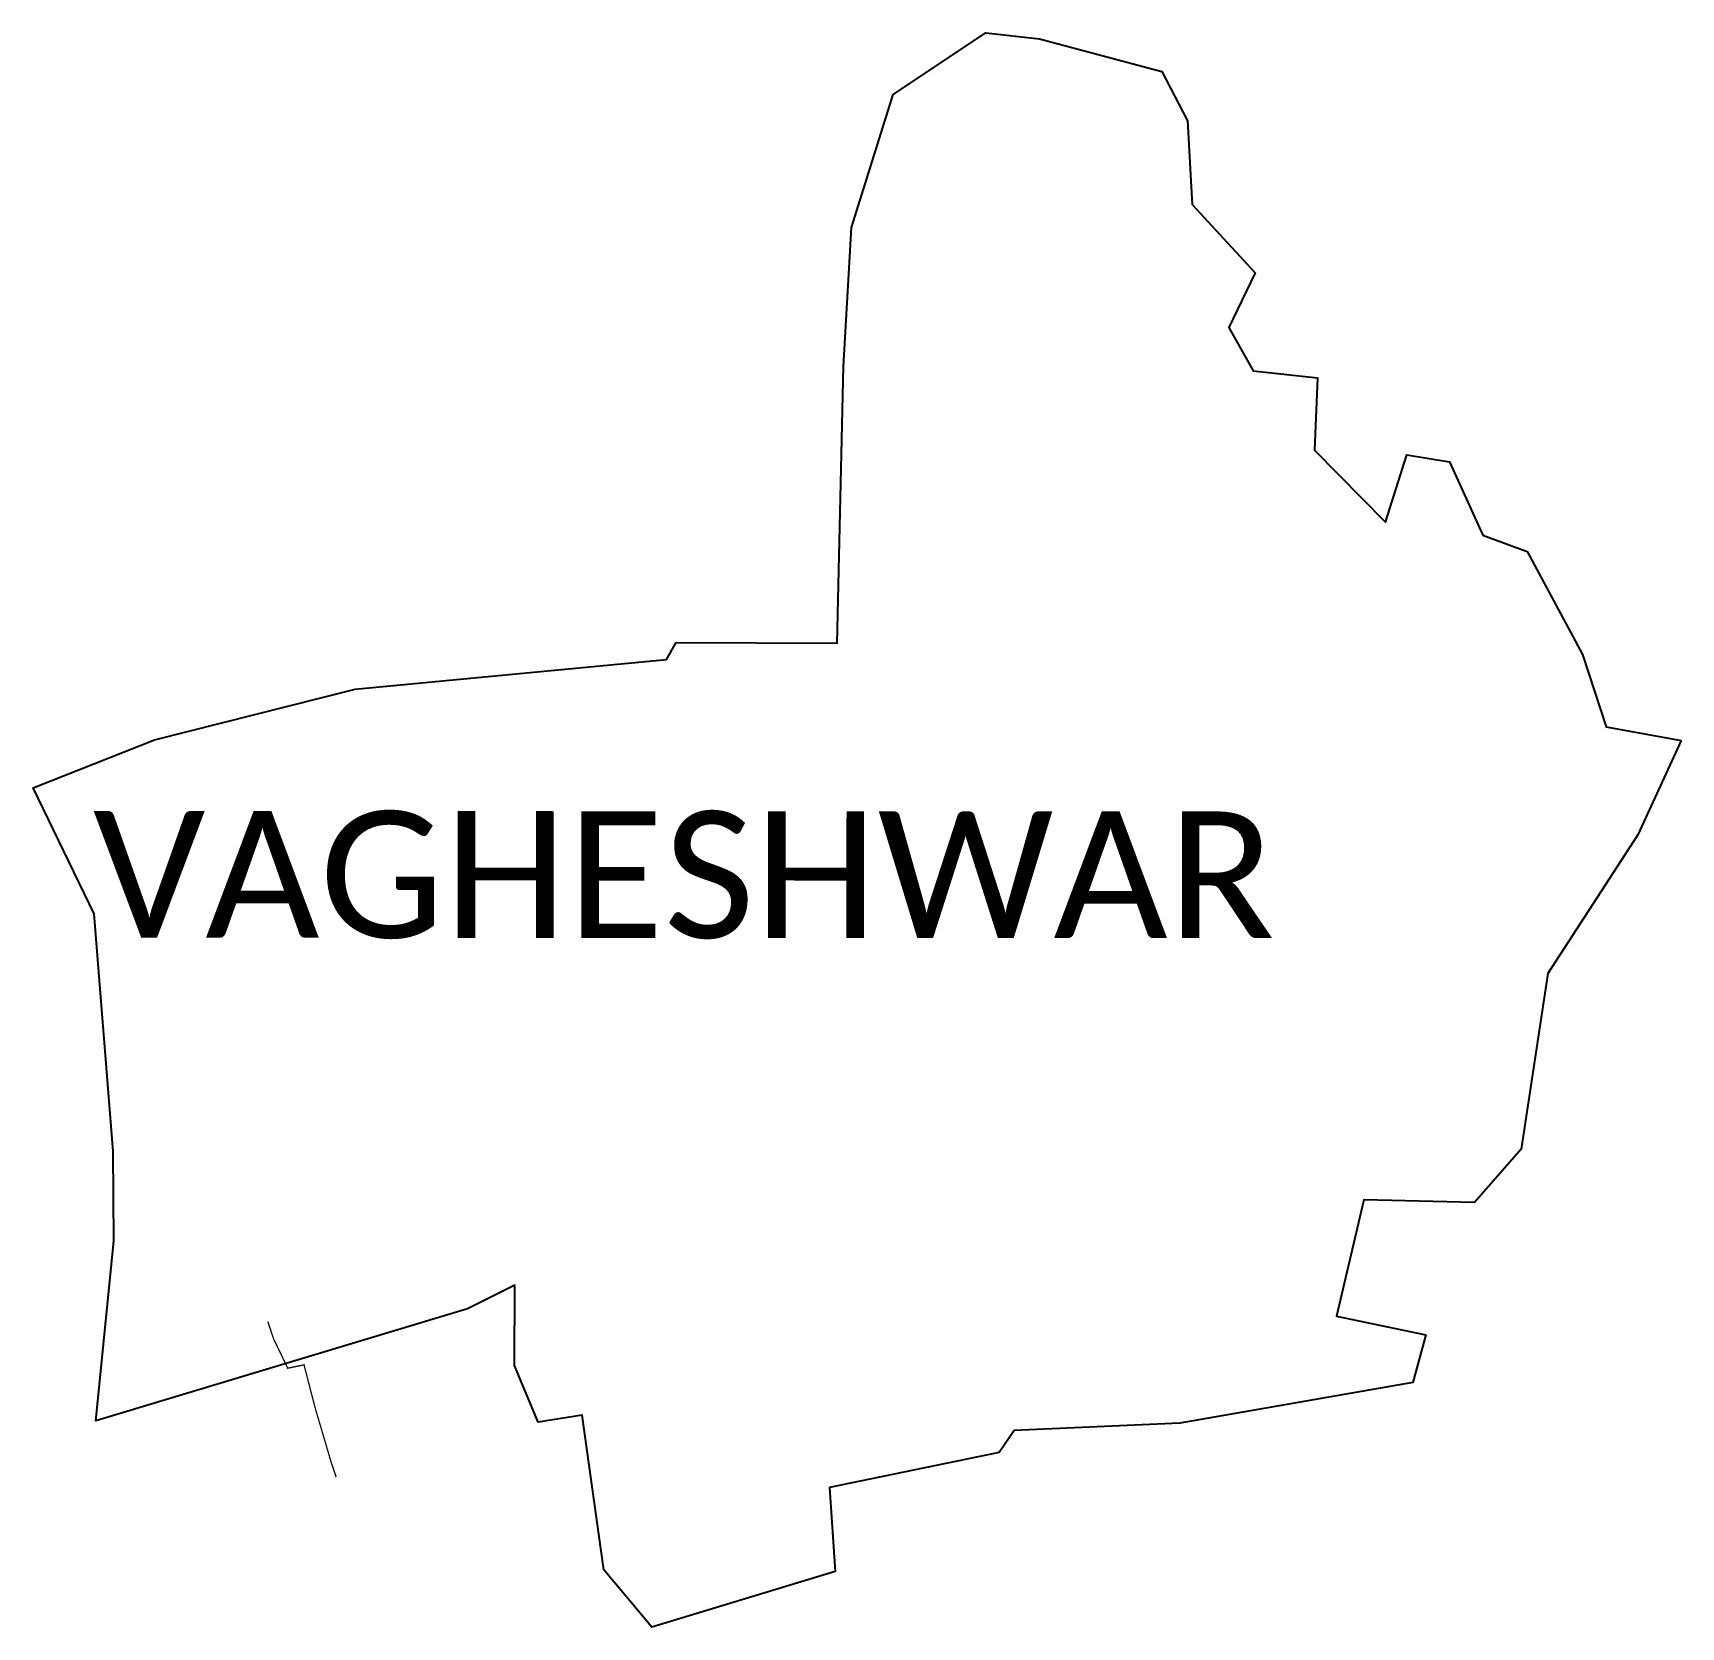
# Model space of a CAD drawing. Header units: metres. Extents: x 353127 to 354393, y 1751941 to 1753166.
import ezdxf

# ---------------------------------------------------------------- set-up
doc = ezdxf.new("R2010")
doc.units = ezdxf.units.M
for name, color, linetype in [('SEAWALL', 170, 'Continuous'), ('village', 3, 'Continuous'), ('VILLAGE NAME', 250, 'Continuous')]:
    doc.layers.add(name, color=color, linetype=linetype)
doc.styles.get("Standard").update_dxf_attribs({"font": 'calibri.ttf'})

msp = doc.modelspace()

# ---------------------------------------------------------------- linework, layer by layer
at = {"layer": 'SEAWALL', "color": 30, "const_width": 1, "flags": 128}
msp.add_lwpolyline([(353307.3, 1752176.1), (353311.7, 1752162.8), (353322.6, 1752140.2), (353335.1, 1752142.8), (353343.7, 1752109.5), (353355.9, 1752068.1), (353359.8, 1752056.5)], dxfattribs=at)
at = {"layer": 'village', "color": 3, "true_color": 0x00ff00}
msp.add_polyline3d([(354393, 1752622.7, 0), (354359.8, 1752550.2, 0), (354290.6, 1752443.5, 0), (354270.1, 1752308.5, 0), (354234.4, 1752267.6, 0), (354149.3, 1752269.7, 0), (354128.3, 1752180.1, 0), (354197, 1752165.9, 0), (354186.9, 1752129.3, 0), (354007.9, 1752097.9, 0), (353880.6, 1752092.3, 0), (353869.1, 1752075.5, 0), (353738.7, 1752048.6, 0), (353743.2, 1751983.9, 0), (353602.2, 1751941.3, 0), (353565.5, 1751985.3, 0), (353548.7, 1752104.2, 0), (353514.9, 1752098.7, 0), (353496.7, 1752142.4, 0), (353497.1, 1752204.1, 0), (353460.8, 1752185.9, 0), (353175.2, 1752099.8, 0), (353189.1, 1752237.8, 0), (353188.4, 1752306.9, 0), (353173.8, 1752489.4, 0), (353126.9, 1752586.3, 0), (353220.2, 1752623.1, 0), (353374.5, 1752662.1, 0), (353613.5, 1752684.8, 0), (353621, 1752698, 0), (353744.6, 1752697.5, 0), (353749.5, 1752910, 0), (353755.8, 1753016.8, 0), (353787.7, 1753119, 0), (353859, 1753166.3, 0), (353900, 1753161.8, 0), (353994.1, 1753136.8, 0), (354013.9, 1753098.8, 0), (354017.5, 1753034.4, 0), (354065.9, 1752982, 0), (354045.6, 1752939.9, 0), (354064.3, 1752906.7, 0), (354113.8, 1752901.3, 0), (354111.4, 1752845.8, 0), (354165.8, 1752790.4, 0), (354182.2, 1752842.2, 0), (354215.1, 1752836.7, 0), (354240.8, 1752780.4, 0), (354274.7, 1752767.7, 0), (354317.2, 1752688.6, 0), (354335.5, 1752633.2, 0)], close=True, dxfattribs=at)

# ---------------------------------------------------------------- texts
at = {"layer": 'VILLAGE NAME', "insert": (353173.1, 1752568.4), "char_height": 97.384, "attachment_point": 1, "rotation": 359.9793}
msp.add_mtext_dynamic_manual_height_columns('{\\fCalibri|b0|i0|c0|p34;VAGHESHWAR}', width=960.962, gutter_width=486.9, heights=[0], dxfattribs=at)

doc.saveas('drawing.dxf')
